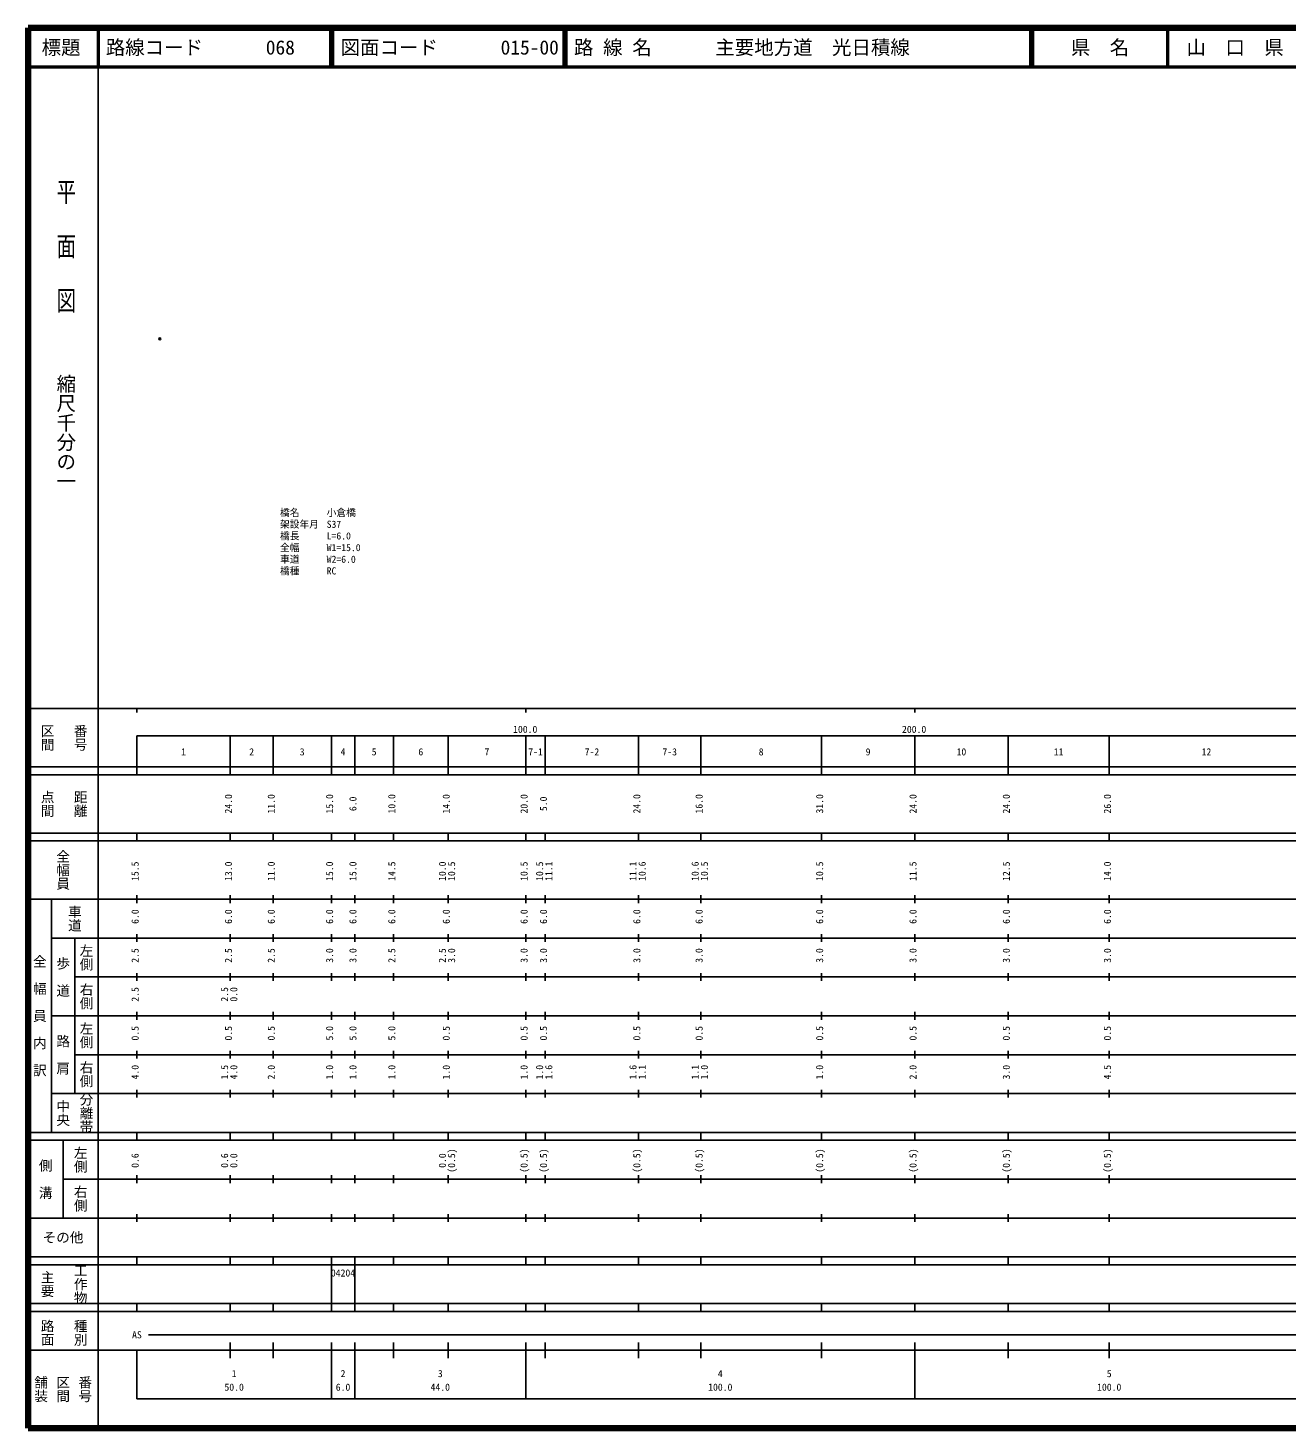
# Model space of a CAD drawing. Units: millimetres on the paper, with parts at other scales. Extents: x 40 to 680, y 20 to 380.
# Drawn here: x 40 to 363.7, y 20 to 380 of the extents above; entities that cross this region are included whole.
import ezdxf
from ezdxf.enums import TextEntityAlignment as Align

# ---------------------------------------------------------------- set-up
doc = ezdxf.new("R2010")
doc.units = ezdxf.units.MM
doc.header["$PDMODE"] = 32
doc.header["$PDSIZE"] = 0.5
for name, color, linetype in [('M-OTRS', 6, 'Continuous'), ('M-STR-HTXT', 7, 'Continuous'), ('M-TTL-TXT', 7, 'Continuous')]:
    doc.layers.add(name, color=color, linetype=linetype)
for name, color, linetype, lineweight in [('M-TTL', 2, 'Continuous', 140), ('M-TTL-BAND', 7, 'Continuous', 25), ('M-TTL-LINE', 7, 'Continuous', 50)]:
    doc.layers.add(name, color=color, linetype=linetype, lineweight=lineweight)
doc.styles.add('@ＭＳ ゴシック', font='')
doc.styles.add('ＭＳ ゴシック', font='')
doc.styles.get('@ＭＳ ゴシック').set_extended_font_data('@MS Gothic')
doc.styles.get('ＭＳ ゴシック').set_extended_font_data('MS Gothic')

msp = doc.modelspace()

# ---------------------------------------------------------------- linework, layer by layer
at = {"layer": 'M-OTRS'}
msp.add_point((73.871, 300.079), dxfattribs=at)
at = {"layer": 'M-TTL'}
for p, q in [((40, 380), (40, 20)), ((680, 380), (40, 380)), ((40, 20), (680, 20))]:
    msp.add_line(p, q, dxfattribs=at)
at = {"layer": 'M-TTL-BAND'}
for p, q in [((58, 370), (58, 20)), ((40, 205), (579, 205)), ((68, 205), (68, 204)), ((168, 205), (168, 204)), ((268, 205), (268, 204)), ((68, 198), (579, 198)), ((68, 198), (68, 188)), ((92, 188), (92, 198)), ((103, 188), (103, 198)), ((118, 188), (118, 198)), ((124, 188), (124, 198)), ((134, 188), (134, 198)), ((148, 188), (148, 198)), ((168, 188), (168, 198)), ((173, 188), (173, 198)), ((197, 188), (197, 198)), ((213, 188), (213, 198)), ((244, 188), (244, 198)), ((268, 188), (268, 198)), ((292, 188), (292, 198)), ((318, 188), (318, 198)), ((40, 190), (579, 190)), ((40, 188), (579, 188)), ((40, 173), (579, 173)), ((68, 171), (68, 173)), ((92, 171), (92, 173)), ((103, 171), (103, 173)), ((118, 171), (118, 173)), ((124, 171), (124, 173)), ((134, 171), (134, 173)), ((148, 171), (148, 173)), ((168, 171), (168, 173)), ((173, 171), (173, 173)), ((197, 171), (197, 173)), ((213, 171), (213, 173)), ((244, 171), (244, 173)), ((268, 171), (268, 173)), ((292, 171), (292, 173)), ((318, 171), (318, 173)), ((40, 171), (579, 171)), ((40, 156), (579, 156)), ((46, 96), (46, 156)), ((68, 155), (68, 157)), ((92, 155), (92, 157)), ((103, 155), (103, 157)), ((118, 155), (118, 157)), ((124, 155), (124, 157)), ((134, 155), (134, 157)), ((148, 155), (148, 157)), ((168, 155), (168, 157)), ((173, 155), (173, 157)), ((197, 155), (197, 157)), ((213, 155), (213, 157)), ((244, 155), (244, 157)), ((268, 155), (268, 157)), ((292, 155), (292, 157)), ((318, 155), (318, 157)), ((46, 146), (579, 146)), ((52, 146), (52, 106)), ((68, 145), (68, 147)), ((92, 145), (92, 147)), ((103, 145), (103, 147)), ((118, 145), (118, 147)), ((124, 145), (124, 147)), ((134, 145), (134, 147)), ((148, 145), (148, 147)), ((168, 145), (168, 147)), ((173, 145), (173, 147)), ((197, 145), (197, 147)), ((213, 145), (213, 147)), ((244, 145), (244, 147)), ((268, 145), (268, 147)), ((292, 145), (292, 147)), ((318, 145), (318, 147)), ((68, 135), (68, 137)), ((92, 135), (92, 137)), ((103, 135), (103, 137)), ((118, 135), (118, 137)), ((124, 135), (124, 137)), ((134, 135), (134, 137)), ((148, 135), (148, 137)), ((168, 135), (168, 137)), ((173, 135), (173, 137)), ((197, 135), (197, 137)), ((213, 135), (213, 137)), ((244, 135), (244, 137)), ((268, 135), (268, 137)), ((292, 135), (292, 137)), ((318, 135), (318, 137)), ((52, 136), (579, 136)), ((46, 126), (579, 126)), ((68, 125), (68, 127)), ((92, 125), (92, 127)), ((103, 125), (103, 127)), ((118, 125), (118, 127)), ((124, 125), (124, 127)), ((134, 125), (134, 127)), ((148, 125), (148, 127)), ((168, 125), (168, 127)), ((173, 125), (173, 127)), ((197, 125), (197, 127)), ((213, 125), (213, 127)), ((244, 125), (244, 127)), ((268, 125), (268, 127)), ((292, 125), (292, 127)), ((318, 125), (318, 127)), ((52, 116), (579, 116)), ((68, 115), (68, 117)), ((92, 115), (92, 117)), ((103, 115), (103, 117)), ((118, 115), (118, 117)), ((124, 115), (124, 117)), ((134, 115), (134, 117)), ((148, 115), (148, 117)), ((168, 115), (168, 117)), ((173, 115), (173, 117)), ((197, 115), (197, 117)), ((213, 115), (213, 117)), ((244, 115), (244, 117)), ((268, 115), (268, 117)), ((292, 115), (292, 117)), ((318, 115), (318, 117)), ((46, 106), (579, 106)), ((68, 105), (68, 107)), ((92, 105), (92, 107)), ((103, 105), (103, 107)), ((118, 105), (118, 107)), ((124, 105), (124, 107)), ((134, 105), (134, 107)), ((148, 105), (148, 107)), ((168, 105), (168, 107)), ((173, 105), (173, 107)), ((197, 105), (197, 107)), ((213, 105), (213, 107)), ((244, 105), (244, 107)), ((268, 105), (268, 107)), ((292, 105), (292, 107)), ((318, 105), (318, 107)), ((40, 96), (579, 96)), ((40, 94), (579, 94)), ((49, 94), (49, 74)), ((68, 94), (68, 96)), ((92, 94), (92, 96)), ((103, 94), (103, 96)), ((118, 94), (118, 96)), ((124, 94), (124, 96)), ((134, 94), (134, 96)), ((148, 94), (148, 96)), ((168, 94), (168, 96)), ((173, 94), (173, 96)), ((197, 94), (197, 96)), ((213, 94), (213, 96)), ((244, 94), (244, 96)), ((268, 94), (268, 96)), ((292, 94), (292, 96)), ((318, 94), (318, 96)), ((49, 84), (579, 84)), ((68, 83), (68, 85)), ((92, 83), (92, 85)), ((103, 83), (103, 85)), ((118, 83), (118, 85)), ((124, 83), (124, 85)), ((134, 83), (134, 85)), ((148, 83), (148, 85)), ((168, 83), (168, 85)), ((173, 83), (173, 85)), ((197, 83), (197, 85)), ((213, 83), (213, 85)), ((244, 83), (244, 85)), ((268, 83), (268, 85)), ((292, 83), (292, 85)), ((318, 83), (318, 85)), ((40, 74), (579, 74)), ((68, 73), (68, 75)), ((92, 73), (92, 75)), ((103, 73), (103, 75)), ((118, 73), (118, 75)), ((124, 73), (124, 75)), ((134, 73), (134, 75)), ((148, 73), (148, 75)), ((168, 73), (168, 75)), ((173, 73), (173, 75)), ((197, 73), (197, 75)), ((213, 73), (213, 75)), ((244, 73), (244, 75)), ((268, 73), (268, 75)), ((292, 73), (292, 75)), ((318, 73), (318, 75)), ((40, 64), (579, 64)), ((40, 62), (579, 62)), ((68, 62), (68, 64)), ((92, 62), (92, 64)), ((103, 62), (103, 64)), ((118, 62), (118, 64)), ((118, 52), (118, 62)), ((124, 62), (124, 64)), ((124, 52), (124, 62)), ((134, 62), (134, 64)), ((148, 62), (148, 64)), ((168, 62), (168, 64)), ((173, 62), (173, 64)), ((197, 62), (197, 64)), ((213, 62), (213, 64)), ((244, 62), (244, 64)), ((268, 62), (268, 64)), ((292, 62), (292, 64)), ((318, 62), (318, 64)), ((40, 52), (579, 52)), ((68, 50), (68, 52)), ((92, 50), (92, 52)), ((103, 50), (103, 52)), ((118, 50), (118, 52)), ((124, 50), (124, 52)), ((134, 50), (134, 52)), ((148, 50), (148, 52)), ((168, 50), (168, 52)), ((173, 50), (173, 52)), ((197, 50), (197, 52)), ((213, 50), (213, 52)), ((244, 50), (244, 52)), ((268, 50), (268, 52)), ((292, 50), (292, 52)), ((318, 50), (318, 52)), ((40, 50), (579, 50)), ((71, 44), (565, 44)), ((40, 40), (579, 40)), ((68, 40), (68, 27.5)), ((92, 38), (92, 42)), ((103, 38), (103, 42)), ((118, 27.5), (118, 42)), ((124, 27.5), (124, 42)), ((134, 38), (134, 42)), ((148, 38), (148, 42)), ((168, 27.5), (168, 42)), ((173, 38), (173, 42)), ((197, 38), (197, 42)), ((213, 38), (213, 42)), ((244, 38), (244, 42)), ((268, 27.5), (268, 42)), ((292, 38), (292, 42)), ((318, 38), (318, 42)), ((68, 27.5), (579, 27.5))]:
    msp.add_line(p, q, dxfattribs=at)
at = {"layer": 'M-TTL-LINE'}
for p, q in [((58, 380), (58, 370)), ((117.75, 380), (117.75, 370)), ((118.25, 380), (118.25, 370)), ((177.75, 380), (177.75, 370)), ((178.25, 380), (178.25, 370)), ((297.75, 380), (297.75, 370)), ((298.25, 380), (298.25, 370)), ((333, 380), (333, 370)), ((40, 370), (680, 370))]:
    msp.add_line(p, q, dxfattribs=at)

# ---------------------------------------------------------------- texts
at = {"layer": 'M-STR-HTXT', "style": 'ＭＳ ゴシック'}
for s, p in [('橋名', (104.793, 253.931)), ('小倉橋', (116.793, 253.931)), ('架設年月', (104.793, 250.931)), ('S37', (116.793, 250.931)), ('橋長', (104.792, 247.931)), ('L=6.0', (116.792, 247.931)), ('全幅', (104.792, 244.931)), ('W1=15.0', (116.792, 244.931)), ('橋種', (104.792, 238.931)), ('車道', (104.792, 241.931)), ('W2=6.0', (116.792, 241.931)), ('RC', (116.792, 238.931))]:
    msp.add_text(s, height=1.833, rotation=359.998, dxfattribs=at).set_placement(p, align=Align.BOTTOM_LEFT)
at = {"layer": 'M-TTL-BAND', "style": '@ＭＳ ゴシック', "width": 1.4}
msp.add_text('平  面  図', height=3.666, rotation=270, dxfattribs=at).set_placement((49.777, 306.475), align=Align.MIDDLE_RIGHT)
at = {"layer": 'M-TTL-BAND', "style": '@ＭＳ ゴシック'}
msp.add_text('縮尺千分の一', height=3.666, rotation=270, dxfattribs=at).set_placement((49.777, 261.03), align=Align.MIDDLE_RIGHT)
for s, p in [('区間', (45, 197.5)), ('番号', (53.5, 197.5)), ('点間', (45, 180.5)), ('距離', (53.5, 180.5)), ('全幅員', (49, 163.5)), ('車道', (52, 151)), ('左側', (55, 141)), ('全\u3000幅\u3000員\u3000内\u3000訳', (43, 126)), ('歩\u3000道', (49, 136)), ('右側', (55, 131)), ('左側', (55, 121)), ('路\u3000肩', (49, 116)), ('右側', (55, 111)), ('分離帯', (55, 101)), ('中央', (49, 101)), ('左側', (53.5, 89)), ('側\u3000溝', (44.5, 84)), ('右側', (53.5, 79)), ('工作物', (53.5, 57)), ('主要', (45, 57)), ('路面', (45, 44.5)), ('種別', (53.5, 44.5)), ('舗装', (43.333, 30)), ('区間', (49, 30)), ('番号', (54.667, 30))]:
    msp.add_text(s, height=2.566, rotation=270, dxfattribs=at).set_placement(p, align=Align.MIDDLE_CENTER)
at = {"layer": 'M-TTL-BAND', "style": 'ＭＳ ゴシック'}
for s, p in [('100.0', (167.844, 198.195)), ('200.0', (267.844, 198.195)), ('1', (80, 192.405)), ('2', (97.5, 192.405)), ('3', (110.5, 192.405)), ('4', (121, 192.405)), ('5', (129, 192.405)), ('6', (141, 192.405)), ('7', (158, 192.405)), ('7-1', (170.5, 192.405)), ('7-2', (185, 192.405)), ('7-3', (205, 192.405)), ('8', (228.5, 192.405)), ('9', (256, 192.405)), ('10', (280, 192.405)), ('11', (305, 192.405)), ('12', (343, 192.405)), ('AS', (68, 42.5)), ('1', (93, 32.523)), ('2', (121, 32.523)), ('3', (146, 32.523)), ('4', (218, 32.523)), ('5', (318, 32.523)), ('50.0', (93, 29.033)), ('6.0', (121, 29.033)), ('44.0', (146, 29.033)), ('100.0', (218, 29.033)), ('100.0', (318, 29.033))]:
    msp.add_text(s, height=1.833, dxfattribs=at).set_placement(p, align=Align.BOTTOM_CENTER)
for s, p in [('24.0', (93, 180.5)), ('11.0', (104, 180.5)), ('15.0', (119, 180.5)), ('6.0', (125, 180.5)), ('10.0', (135, 180.5)), ('14.0', (149, 180.5)), ('20.0', (169, 180.5)), ('5.0', (174, 180.5)), ('24.0', (198, 180.5)), ('16.0', (214, 180.5)), ('31.0', (245, 180.5)), ('24.0', (269, 180.5)), ('24.0', (293, 180.5)), ('26.0', (319, 180.5)), ('15.5', (69, 163.174)), ('13.0', (93, 163.174)), ('11.0', (104, 163.174)), ('15.0', (119, 163.174)), ('15.0', (125, 163.174)), ('14.5', (135, 163.174)), ('10.0', (148, 163.174)), ('10.5', (150.37, 163.174)), ('10.5', (169, 163.174)), ('10.5', (173, 163.174)), ('11.1', (175.37, 163.174)), ('11.1', (197, 163.174)), ('10.6', (199.37, 163.174)), ('10.6', (213, 163.174)), ('10.5', (215.37, 163.174)), ('10.5', (245, 163.174)), ('11.5', (269, 163.174)), ('12.5', (293, 163.174)), ('14.0', (319, 163.174)), ('6.0', (69, 151.5)), ('6.0', (93, 151.5)), ('6.0', (104, 151.5)), ('6.0', (119, 151.5)), ('6.0', (125, 151.5)), ('6.0', (135, 151.5)), ('6.0', (149, 151.5)), ('6.0', (169, 151.5)), ('6.0', (174, 151.5)), ('6.0', (198, 151.5)), ('6.0', (214, 151.5)), ('6.0', (245, 151.5)), ('6.0', (269, 151.5)), ('6.0', (293, 151.5)), ('6.0', (319, 151.5)), ('2.5', (69, 141.5)), ('2.5', (93, 141.5)), ('2.5', (104, 141.5)), ('3.0', (119, 141.5)), ('3.0', (125, 141.5)), ('2.5', (135, 141.5)), ('2.5', (148, 141.5)), ('3.0', (150.37, 141.5)), ('3.0', (169, 141.5)), ('3.0', (174, 141.5)), ('3.0', (198, 141.5)), ('3.0', (214, 141.5)), ('3.0', (245, 141.5)), ('3.0', (269, 141.5)), ('3.0', (293, 141.5)), ('3.0', (319, 141.5)), ('2.5', (69, 131.5)), ('2.5', (92, 131.5)), ('0.0', (94.37, 131.5)), ('0.5', (69, 121.5)), ('0.5', (93, 121.5)), ('0.5', (104, 121.5)), ('5.0', (119, 121.5)), ('5.0', (125, 121.5)), ('5.0', (135, 121.5)), ('0.5', (149, 121.5)), ('0.5', (169, 121.5)), ('0.5', (174, 121.5)), ('0.5', (198, 121.5)), ('0.5', (214, 121.5)), ('0.5', (245, 121.5)), ('0.5', (269, 121.5)), ('0.5', (293, 121.5)), ('0.5', (319, 121.5)), ('4.0', (69, 111.5)), ('1.5', (92, 111.5)), ('4.0', (94.37, 111.5)), ('2.0', (104, 111.5)), ('1.0', (119, 111.5)), ('1.0', (125, 111.5)), ('1.0', (135, 111.5)), ('1.0', (149, 111.5)), ('1.0', (169, 111.5)), ('1.0', (173, 111.5)), ('1.6', (175.37, 111.5)), ('1.6', (197, 111.5)), ('1.1', (199.37, 111.5)), ('1.1', (213, 111.5)), ('1.0', (215.37, 111.5)), ('1.0', (245, 111.5)), ('2.0', (269, 111.5)), ('3.0', (293, 111.5)), ('4.5', (319, 111.5)), ('0.6', (69, 88.764)), ('0.6', (92, 88.764)), ('0.0', (94.37, 88.764)), ('0.0', (148, 88.764)), ('(0.5)', (150.37, 88.764)), ('(0.5)', (169, 88.764)), ('(0.5)', (174, 88.764)), ('(0.5)', (198, 88.764)), ('(0.5)', (214, 88.764)), ('(0.5)', (245, 88.764)), ('(0.5)', (269, 88.764)), ('(0.5)', (293, 88.764)), ('(0.5)', (319, 88.764))]:
    msp.add_text(s, height=1.833, rotation=90, dxfattribs=at).set_placement(p, align=Align.BOTTOM_CENTER)
msp.add_text('その他', height=2.566, dxfattribs=at).set_placement((49, 69), align=Align.MIDDLE_CENTER)
msp.add_text('04204', height=1.833, dxfattribs=at).set_placement((117.875, 58.405), align=Align.BOTTOM_LEFT)
at = {"layer": 'M-TTL-TXT', "style": 'ＭＳ ゴシック'}
for s, p in [('標題', (48.5, 375)), ('県\u3000名', (315.625, 375)), ('山\u3000口\u3000県', (350.375, 375))]:
    msp.add_text(s, height=3.666, dxfattribs=at).set_placement(p, align=Align.MIDDLE_CENTER)
for s, p in [('路線コード', (60, 375)), ('068', (101.142, 375)), ('図面コード', (120.38, 375)), ('015-00', (161.521, 375)), ('路 線 名', (180.38, 375)), ('主要地方道\u3000光日積線', (216.734, 375))]:
    msp.add_text(s, height=3.666, dxfattribs=at).set_placement(p, align=Align.MIDDLE_LEFT)

doc.saveas('drawing.dxf')
